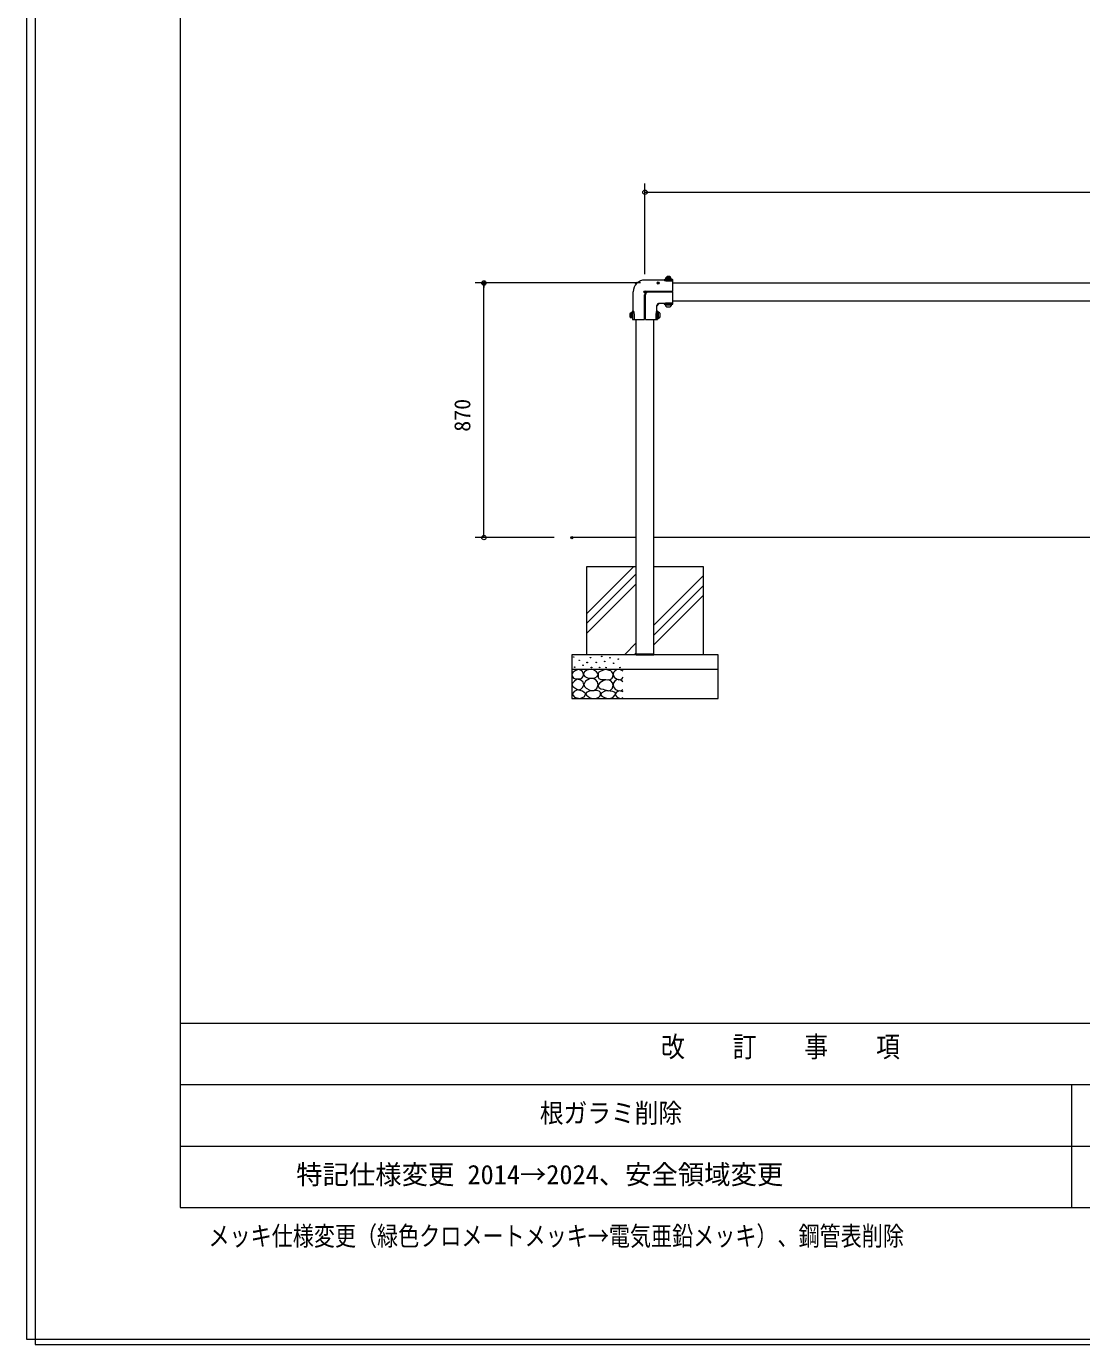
# Model space of a CAD drawing. Units: millimetres, scale not verified. Extents: x 0 to 420, y 0 to 297.
# Drawn here: x 0.2 to 120.4, y -0.3 to 149.8 of the extents above; entities that cross this region are included whole.
import ezdxf
from ezdxf.enums import TextEntityAlignment as Align

# ---------------------------------------------------------------- set-up
doc = ezdxf.new("R2010")
doc.units = ezdxf.units.MM
doc.header["$LTSCALE"] = 0.5
doc.header["$PDMODE"] = 32
doc.header["$PDSIZE"] = 0.25
for name, color, linetype, lineweight in [('DEFPOINTS_3', 7, 'Continuous', 0), ('LY_2', 7, 'Continuous', 0), ('LY_5', 7, 'Continuous', 0), ('LY_6', 7, 'Continuous', 0)]:
    doc.layers.add(name, color=color, linetype=linetype, lineweight=lineweight)
doc.layers.add('LY_4', color=7, linetype='Continuous')
doc.styles.add('ＭＳ ゴシック', font='')
doc.styles.get('ＭＳ ゴシック').set_extended_font_data('MS Gothic')

# ---------------------------------------------------------------- blocks, each defined once
blk = doc.blocks.new('-010-_DOTBLANK')
at = {"color": 7, "linetype": 'Continuous', "lineweight": 0}
blk.add_line((-0.5, 0), (-1, 0), dxfattribs=at)
blk.add_circle((0, 0), 0.5, dxfattribs=at)
blk = doc.blocks.new('-001-MS_2')
at = {"color": 7, "linetype": 'Continuous', "lineweight": 0}
for p, q in [((9.77, 93.38), (3.92, 89.34)), ((15.99, 96.86), (9.77, 93.38)), ((22.45, 99.4), (15.99, 96.86)), ((29.91, 96.94), (22.45, 99.4)), ((36.07, 92.11), (29.91, 96.94)), ((39.03, 87.18), (36.07, 92.11)), ((43.36, 91), (39.71, 84.09)), ((51.33, 96.79), (43.36, 91)), ((56.97, 98.88), (51.33, 96.79)), ((61.87, 99.49), (56.97, 98.88)), ((73.64, 97.86), (61.87, 99.49)), ((84.31, 91.65), (73.64, 97.86)), ((89.01, 86.31), (84.31, 91.65)), ((96.8, 93), (92.03, 89.85)), ((102.95, 95.22), (96.8, 93)), ((108.43, 97.47), (102.95, 95.22)), ((113.69, 99.7), (108.43, 97.47)), ((121.01, 98.66), (113.69, 99.7)), ((128.19, 96.48), (121.01, 98.66)), ((132.84, 94.49), (128.19, 96.48)), ((136.25, 92), (132.84, 94.49)), ((139.31, 87.51), (136.25, 92)), ((147.12, 94.25), (142.65, 88.94)), ((152.27, 97.95), (147.12, 94.25)), ((157.89, 99.64), (152.27, 97.95)), ((166.57, 98.15), (157.89, 99.64)), ((175, 93.3), (166.57, 98.15)), ((3.92, 89.34), (0.27, 83.88)), ((0.27, 83.88), (1.28, 76.29)), ((2.69, 52.66), (0.27, 45.85)), ((0.27, 45.85), (3.9, 41.03)), ((1.28, 76.29), (6.29, 69.94)), ((9.14, 59.48), (2.69, 52.66)), ((6.29, 69.94), (13.15, 67.35)), ((14.58, 63.66), (9.14, 59.48)), ((13.15, 67.35), (20.86, 67.08)), ((19.91, 66.45), (14.58, 63.66)), ((31.08, 63.24), (19.91, 66.45)), ((20.86, 67.08), (28.48, 67.69)), ((28.48, 67.69), (34.81, 70.25)), ((39.24, 55.99), (31.08, 63.24)), ((34.81, 70.25), (38.56, 75.54)), ((37.66, 39.2), (40.76, 47.48)), ((38.56, 75.54), (39.88, 81.98)), ((39.88, 81.98), (39.03, 87.18)), ((40.76, 47.48), (39.24, 55.99)), ((39.71, 84.09), (40.58, 80.12)), ((40.58, 80.12), (44.3, 75.71)), ((47.31, 59.54), (41.33, 48.68)), ((41.33, 48.68), (43.97, 41.48)), ((44.3, 75.71), (53.79, 70.93)), ((61.06, 67.6), (47.31, 59.54)), ((53.79, 70.93), (63.76, 69.49)), ((72.24, 68.87), (61.06, 67.6)), ((63.76, 69.49), (71.12, 69.32)), ((71.12, 69.32), (78.63, 70.84)), ((81.06, 65.44), (72.24, 68.87)), ((78.63, 70.84), (86.23, 75.46)), ((87.97, 57.29), (81.06, 65.44)), ((85.4, 34.78), (90.25, 46.52)), ((86.23, 75.46), (89.98, 81.65)), ((90.25, 46.52), (87.97, 57.29)), ((89.98, 81.65), (89.01, 86.31)), ((90.14, 85.46), (89.71, 79.83)), ((89.71, 79.83), (90, 73.7)), ((90, 73.7), (92.39, 68.55)), ((91.06, 48.76), (90.07, 43.23)), ((92.03, 89.85), (90.14, 85.46)), ((95.41, 53.53), (91.06, 48.76)), ((92.39, 68.55), (99.76, 65.68)), ((101.61, 57.14), (95.41, 53.53)), ((99.76, 65.68), (108.86, 65.33)), ((107.19, 60.29), (101.61, 57.14)), ((112.69, 63.08), (107.19, 60.29)), ((108.86, 65.33), (116.14, 64.75)), ((123.7, 64.21), (112.69, 63.08)), ((116.14, 64.75), (123.36, 64.44)), ((123.36, 64.44), (131.47, 65.82)), ((133.77, 60.92), (123.7, 64.21)), ((131.47, 65.82), (137.86, 69.63)), ((139.09, 54.29), (133.77, 60.92)), ((137.86, 69.63), (140.56, 75.29)), ((138.87, 35.72), (140.8, 45.79)), ((140.8, 45.79), (139.09, 54.29)), ((140.9, 81.8), (139.31, 87.51)), ((140.56, 75.29), (140.9, 81.8)), ((142.65, 88.94), (140.78, 82.21)), ((140.78, 82.21), (144.45, 73.44)), ((142.41, 54.25), (140.78, 47.04)), ((140.78, 47.04), (143.44, 38.43)), ((146.8, 60.03), (142.41, 54.25)), ((144.45, 73.44), (152.5, 67)), ((152.77, 63.87), (146.8, 60.03)), ((152.5, 67), (160.8, 64.62)), ((159.47, 65.1), (152.77, 63.87)), ((167.54, 62.64), (159.47, 65.1)), ((160.8, 64.62), (168.03, 65.73)), ((174.68, 57.18), (167.54, 62.64)), ((168.03, 65.73), (172.08, 69.11)), ((172.08, 69.11), (175, 73.65)), ((7.78, 24.5), (0.96, 15.68)), ((0.96, 15.68), (9.45, 4.41)), ((3.9, 41.03), (10.41, 36.67)), ((19.09, 30.52), (7.78, 24.5)), ((9.45, 4.41), (27.89, 0.3)), ((10.41, 36.67), (17.05, 32.38)), ((17.05, 32.38), (23.72, 30.33)), ((36.88, 25.89), (19.09, 30.52)), ((23.72, 30.33), (31.36, 32.78)), ((27.89, 0.3), (42.24, 6.41)), ((31.36, 32.78), (37.66, 39.2)), ((47.66, 16.78), (36.88, 25.89)), ((42.24, 6.41), (47.66, 16.78)), ((43.97, 41.48), (49.17, 35.16)), ((51.59, 21.5), (47.28, 16.1)), ((47.28, 16.1), (49.96, 11.42)), ((49.17, 35.16), (61.76, 28.31)), ((49.96, 11.42), (55.93, 6.91)), ((60.52, 25.56), (51.59, 21.5)), ((55.93, 6.91), (62.4, 3.07)), ((68.66, 27), (60.52, 25.56)), ((61.76, 28.31), (75.12, 27.32)), ((62.4, 3.07), (69.71, 0.69)), ((76.2, 26.37), (68.66, 27)), ((69.71, 0.69), (81.56, 0.93)), ((75.12, 27.32), (85.4, 34.78)), ((85.1, 27.83), (76.2, 26.37)), ((81.56, 0.93), (91.88, 5.02)), ((93.5, 25.29), (85.1, 27.83)), ((90.07, 43.23), (92.15, 37.68)), ((91.88, 5.02), (96.58, 9.83)), ((92.15, 37.68), (98.86, 33.92)), ((97.57, 20.71), (93.5, 25.29)), ((96.58, 9.83), (98.63, 15.56)), ((98.63, 15.56), (97.57, 20.71)), ((100.07, 17.31), (98.23, 13.88)), ((98.23, 13.88), (102.2, 8.39)), ((98.86, 33.92), (107.01, 32.27)), ((103.1, 19.83), (100.07, 17.31)), ((102.2, 8.39), (112.02, 4.15)), ((110.04, 24.61), (103.1, 19.83)), ((107.01, 32.27), (113.43, 30.11)), ((118.5, 28.21), (110.04, 24.61)), ((112.02, 4.15), (121.76, 0.92)), ((113.43, 30.11), (119.72, 27.95)), ((124.44, 26.75), (118.5, 28.21)), ((119.72, 27.95), (126.09, 26.92)), ((121.76, 0.92), (130.94, 0.37)), ((130.67, 25.5), (124.44, 26.75)), ((126.09, 26.92), (132.69, 28.49)), ((140.33, 24.68), (130.67, 25.5)), ((130.94, 0.37), (141.78, 4.87)), ((132.69, 28.49), (138.87, 35.72)), ((147.97, 20.91), (140.33, 24.68)), ((141.78, 4.87), (148.51, 12.53)), ((143.44, 38.43), (149.65, 31.51)), ((149.32, 16.52), (147.97, 20.91)), ((148.51, 12.53), (149.32, 16.52)), ((152.98, 22.43), (148.7, 15.67)), ((148.7, 15.67), (149.31, 12)), ((149.31, 12), (152.19, 7.75)), ((149.65, 31.51), (157.29, 27.64)), ((152.19, 7.75), (159.35, 2.28)), ((161.69, 26.76), (152.98, 22.43)), ((157.29, 27.64), (164.86, 26.76)), ((159.35, 2.28), (166.76, 0.46)), ((168.98, 25.96), (161.69, 26.76)), ((164.86, 26.76), (170.01, 28.2)), ((166.76, 0.46), (171.06, 1.51)), ((175, 22.64), (168.98, 25.96)), ((170.01, 28.2), (174.68, 30.88)), ((171.06, 1.51), (175, 3.63))]:
    blk.add_line(p, q, dxfattribs=at)
for centre in [(6.61, 142.18), (63.96, 139.96), (102.42, 144.09), (130.53, 139.5), (158.91, 135.17), (9.77, 107.32), (25.62, 130.77), (38.61, 113.98), (52.55, 123.48), (67.44, 106.37), (83.5, 123.55), (95.12, 106.52), (112.42, 127.06), (117.28, 105.98), (142.69, 120.85), (164.31, 105.98)]:
    blk.add_circle(centre, 1, dxfattribs=at)

msp = doc.modelspace()

# ---------------------------------------------------------------- linework, layer by layer
at = {"layer": 'DEFPOINTS_3'}
for p, q in [((0.25, 297.3069), (0.25, 0.3069)), ((0.25, 0.3069), (420.25, 0.3069))]:
    msp.add_line(p, q, dxfattribs=at)
at = {"layer": 'LY_2'}
for p, q in [((17.75, 282.3069), (17.75, 15.3069)), ((17.75, 36.3069), (402.75, 36.3069)), ((17.75, 29.3069), (159.25, 29.3069)), ((119.25, 29.3069), (119.25, 15.3069)), ((17.75, 22.3069), (159.25, 22.3069)), ((17.75, 15.3069), (402.75, 15.3069))]:
    msp.add_line(p, q, dxfattribs=at)
at = {"layer": 'LY_5'}
for p, q in [((1.252, 296.6134), (1.252, -0.3069)), ((69.5904, 120.4771), (69.7908, 120.6774)), ((69.5904, 120.4771), (69.6199, 120.4358)), ((69.6259, 120.4299), (69.6199, 120.4358)), ((69.7908, 120.6774), (69.832, 120.648)), ((69.838, 120.642), (69.832, 120.648)), ((72.8438, 120.9324), (70.6688, 120.9324)), ((72.8438, 120.9324), (72.8438, 120.9658)), ((72.8438, 120.9324), (72.8499, 120.9174)), ((72.8499, 120.9174), (72.8682, 120.9028)), ((72.8682, 120.9028), (72.8983, 120.8888)), ((72.8771, 120.9991), (73.8104, 120.9991)), ((72.8983, 120.8888), (72.9393, 120.876)), ((72.9393, 120.876), (72.9902, 120.8645)), ((72.9902, 120.8645), (73.0499, 120.8548)), ((73.0104, 121.0658), (73.6771, 121.0658)), ((73.0104, 120.9991), (73.0104, 121.0658)), ((73.0104, 120.9991), (73.6771, 120.9991)), ((73.0371, 121.0658), (73.0371, 121.1491)), ((73.0371, 121.1491), (73.6504, 121.1491)), ((73.0371, 121.0658), (73.6504, 121.0658)), ((73.0499, 120.8548), (73.1168, 120.8469)), ((73.6321, 121.1824), (73.0554, 121.1824)), ((73.0554, 121.1491), (73.0554, 121.1824)), ((73.6321, 121.1491), (73.0554, 121.1491)), ((73.1168, 120.8469), (73.1893, 120.8411)), ((73.1893, 120.8411), (73.2656, 120.8376)), ((73.4771, 121.3274), (73.2104, 121.3274)), ((73.2656, 120.8376), (73.3438, 120.8364)), ((73.3394, 121.1491), (73.3171, 121.0658)), ((73.3438, 120.8364), (73.8438, 120.8364)), ((73.3705, 121.1491), (73.3481, 121.0658)), ((73.6321, 121.1491), (73.6321, 121.1824)), ((73.6504, 121.0658), (73.6504, 121.1491)), ((73.6771, 120.9991), (73.6771, 121.0658)), ((73.8438, 119.6408), (73.8438, 120.9658)), ((73.8438, 120.5991), (234.1771, 120.5991)), ((69.3354, 117.4241), (69.3354, 119.5991)), ((70.6271, 116.4241), (70.6271, 119.2574)), ((70.7271, 116.4241), (70.7271, 119.2574)), ((73.8438, 119.6408), (71.0104, 119.6408)), ((73.8438, 119.5408), (71.0104, 119.5408)), ((73.8438, 118.2158), (73.8438, 119.5408)), ((69.0854, 117.2124), (69.0854, 116.6358)), ((69.1188, 117.2124), (69.0854, 117.2124)), ((69.2021, 117.2308), (69.1188, 117.2308)), ((69.1188, 117.2308), (69.1188, 116.6174)), ((69.1188, 117.2124), (69.1188, 116.6358)), ((69.2021, 116.5908), (69.2021, 117.2574)), ((69.2688, 117.2574), (69.2021, 117.2574)), ((69.2021, 117.2308), (69.2021, 116.6174)), ((69.2688, 117.3908), (69.2688, 116.4574)), ((69.2688, 116.5908), (69.2688, 117.2574)), ((69.3354, 117.4241), (69.3021, 117.4241)), ((69.3354, 117.4241), (69.3505, 117.4179)), ((69.3505, 117.4179), (69.3651, 117.3996)), ((69.3651, 117.3996), (69.379, 117.3696)), ((69.379, 117.3696), (69.3919, 117.3286)), ((69.3919, 117.3286), (69.4033, 117.2777)), ((69.4033, 117.2777), (69.4131, 117.218)), ((69.4131, 117.218), (69.421, 117.1511)), ((69.421, 117.1511), (69.4267, 117.0786)), ((71.9332, 117.1511), (71.9275, 117.0786)), ((71.9411, 117.218), (71.9332, 117.1511)), ((71.9509, 117.2777), (71.9411, 117.218)), ((71.9623, 117.3286), (71.9509, 117.2777)), ((71.9752, 117.3696), (71.9623, 117.3286)), ((71.9891, 117.3996), (71.9752, 117.3696)), ((72.0038, 117.4179), (71.9891, 117.3996)), ((72.0188, 117.4241), (72.0038, 117.4179)), ((72.0188, 117.4241), (72.0188, 118.0491)), ((72.06, 118.0075), (72.0188, 118.037)), ((72.0188, 117.4241), (72.0521, 117.4241)), ((72.06, 118.0075), (72.2604, 118.2079)), ((72.0854, 117.3908), (72.0854, 116.4574)), ((72.0854, 116.5241), (72.0854, 117.3241)), ((72.1688, 117.3241), (72.0854, 117.3241)), ((72.1688, 117.3241), (72.1688, 116.5241)), ((72.1688, 117.2408), (72.1688, 117.1658)), ((72.1688, 116.6824), (72.1688, 117.1658)), ((72.8438, 118.2491), (72.2188, 118.2491)), ((72.2604, 118.2079), (72.2309, 118.2491)), ((72.3888, 116.7408), (72.3888, 117.1074)), ((72.8438, 118.2491), (72.8499, 118.2641)), ((72.8438, 118.2491), (72.8438, 118.2158)), ((72.8499, 118.2641), (72.8682, 118.2788)), ((72.8682, 118.2788), (72.8983, 118.2927)), ((72.8771, 118.1824), (73.8104, 118.1824)), ((72.8983, 118.2927), (72.9393, 118.3055)), ((72.9393, 118.3055), (72.9902, 118.317)), ((72.9438, 118.1824), (73.7438, 118.1824)), ((72.9438, 118.0991), (72.9438, 118.1824)), ((73.7438, 118.0991), (72.9438, 118.0991)), ((72.9902, 118.317), (73.0499, 118.3268)), ((73.0271, 118.0991), (73.1021, 118.0991)), ((73.0499, 118.3268), (73.1168, 118.3346)), ((73.1021, 118.0991), (73.5854, 118.0991)), ((73.1168, 118.3346), (73.1893, 118.3404)), ((73.1604, 117.8791), (73.5271, 117.8791)), ((73.1893, 118.3404), (73.2656, 118.3439)), ((73.2656, 118.3439), (73.3438, 118.3451)), ((73.3438, 118.3451), (73.8438, 118.3451)), ((73.6604, 118.0991), (73.5854, 118.0991)), ((73.7438, 118.0991), (73.7438, 118.1824)), ((73.8438, 118.5824), (153.0021, 118.5824)), ((68.9404, 117.0574), (68.9404, 116.7908)), ((69.1188, 116.6358), (69.0854, 116.6358)), ((69.1188, 116.9285), (69.2021, 116.9508)), ((69.1188, 116.8974), (69.2021, 116.9197)), ((69.2021, 116.6174), (69.1188, 116.6174)), ((69.2688, 116.5908), (69.2021, 116.5908)), ((69.3021, 116.4241), (70.6271, 116.4241)), ((69.4267, 117.0786), (69.4303, 117.0023)), ((69.4303, 117.0023), (69.4314, 116.9241)), ((69.4314, 116.9241), (69.4314, 116.4241)), ((69.6688, 78.2658), (69.6688, 116.4241)), ((70.7271, 116.4241), (72.0521, 116.4241)), ((71.6854, 78.2658), (71.6854, 116.4241)), ((71.9239, 117.0023), (71.9228, 116.9241)), ((71.9228, 116.9241), (71.9228, 116.4241)), ((71.9275, 117.0786), (71.9239, 117.0023)), ((72.1688, 116.5241), (72.0854, 116.5241)), ((72.1688, 116.6074), (72.1688, 116.6824)), ((69.6688, 91.5991), (62.3438, 91.5991)), ((153.0021, 91.5991), (71.6854, 91.5991)), ((69.6688, 88.2658), (64.0104, 88.2658)), ((64.0104, 88.2658), (64.0104, 78.2658)), ((64.0104, 82.9239), (69.3523, 88.2658)), ((64.0104, 81.8014), (69.6688, 87.4597)), ((77.3438, 88.2658), (71.6854, 88.2658)), ((77.3438, 78.2658), (77.3438, 88.2658)), ((64.0104, 80.6788), (69.6688, 86.3372)), ((68.3326, 78.2658), (69.6688, 79.602)), ((79.0104, 78.2658), (62.3438, 78.2658)), ((62.3438, 78.2658), (62.3438, 76.5991)), ((69.4551, 78.2658), (69.6688, 78.4794)), ((69.6688, 78.3658), (71.6854, 78.3658)), ((69.6688, 78.2658), (71.6854, 78.2658)), ((79.0104, 76.5991), (79.0104, 78.2658)), ((79.0104, 76.5991), (62.3438, 76.5991)), ((62.3438, 76.5991), (62.3438, 73.2658)), ((79.0104, 73.2658), (79.0104, 76.5991)), ((62.3438, 73.2658), (79.0104, 73.2658)), ((1.252, -0.3069), (419.248, -0.3069))]:
    msp.add_line(p, q, dxfattribs=at)
for centre, radius, start, end in [((70.6688, 119.5991), 1.3333, 90, 180), ((72.8771, 120.9658), 0.0333, 90, 180), ((73.3438, 121.0296), 0.3263, 114.11411, 152.06758), ((73.3438, 121.0296), 0.3263, 27.93242, 65.88589), ((73.8104, 120.9658), 0.0333, 0, 90), ((71.0104, 119.2574), 0.3833, 90, 180), ((71.0104, 119.2574), 0.2833, 90, 180), ((69.2383, 116.9241), 0.3263, 117.93242, 155.88589), ((69.3021, 117.3908), 0.0333, 90, 180), ((72.2188, 118.0491), 0.2, 90, 180), ((72.0521, 117.3908), 0.0333, 0, 90), ((72.2021, 117.2408), 0.0333, 67.69719, 180), ((72.0883, 116.9632), 0.3333, 25.63725, 67.69719), ((72.8771, 118.2158), 0.0333, 180, 270), ((73.0271, 118.0658), 0.0333, 90, 202.30281), ((73.3047, 118.1796), 0.3333, 202.30281, 244.36275), ((73.3829, 118.1796), 0.3333, 295.63725, 337.69719), ((73.6604, 118.0658), 0.0333, 337.69719, 90), ((73.8104, 118.2158), 0.0333, 270, 0), ((69.2383, 116.9241), 0.3263, 204.11411, 242.06758), ((69.3021, 116.4574), 0.0333, 180, 270), ((72.0521, 116.4574), 0.0333, 270, 0), ((72.2021, 116.6074), 0.0333, 180, 292.30281), ((72.0883, 116.885), 0.3333, 292.30281, 334.36275)]:
    msp.add_arc(centre, radius, start, end, dxfattribs=at)
at = {"layer": 'LY_6'}
for p, q in [((70.6771, 121.5908), (70.6771, 131.9324)), ((70.6771, 130.9324), (237.3438, 130.9324)), ((70.1771, 120.5991), (51.3438, 120.5991)), ((52.3438, 91.5991), (52.3438, 120.5991)), ((60.3438, 91.5991), (51.3438, 91.5991)), ((71.6854, 81.6186), (77.3438, 87.277)), ((71.6854, 80.4961), (77.3438, 86.1544)), ((71.6854, 79.3736), (77.3438, 85.0319)), ((77.3128, 78.2658), (77.3438, 78.2967))]:
    msp.add_line(p, q, dxfattribs=at)
for p in [(52.3438, 120.5991), (72.1771, 120.5991), (70.6771, 119.5908), (62.3438, 91.5991)]:
    msp.add_point(p, dxfattribs=at)

# ---------------------------------------------------------------- block references
at = {"layer": 'LY_6', "xscale": 0.5, "yscale": 0.5}
for p, rotation in [((70.6771, 130.9324), 180), ((52.3438, 120.5991), 90), ((52.3438, 91.5991), 270)]:
    msp.add_blockref('-010-_DOTBLANK', p, dxfattribs=dict(at, rotation=rotation))
at = {"layer": 'LY_6', "xscale": 0.033333, "yscale": 0.033333}
msp.add_blockref('-001-MS_2', (62.3438, 73.2658), dxfattribs=at)

# ---------------------------------------------------------------- texts
at = {"layer": 'LY_2', "style": 'ＭＳ ゴシック', "width": 0.85}
msp.add_text('改\u3000\u3000訂\u3000\u3000事\u3000\u3000項', height=2.346, dxfattribs=at).set_placement((72.5, 31.7402), align=Align.BOTTOM_LEFT)
at = {"layer": 'LY_4', "style": 'ＭＳ ゴシック'}
msp.add_text('特記仕様変更 2014→2024、安全領域変更', height=2.199, dxfattribs=at).set_placement((30.9714, 17.3069), align=Align.BOTTOM_LEFT)
at = {"layer": 'LY_4', "style": 'ＭＳ ゴシック', "width": 0.8}
msp.add_text('メッキ仕様変更（緑色クロメートメッキ→電気亜鉛メッキ）、鋼管表削除', height=2.199, dxfattribs=at).set_placement((20.98, 10.3069), align=Align.BOTTOM_LEFT)
at = {"layer": 'LY_5', "style": 'ＭＳ ゴシック', "width": 0.9}
msp.add_text('根ガラミ削除', height=2.199, dxfattribs=at).set_placement((58.7099, 24.3069), align=Align.BOTTOM_LEFT)
at = {"layer": 'LY_6', "style": 'ＭＳ ゴシック'}
msp.add_text('870', height=1.833, rotation=90, dxfattribs=at).set_placement((51.3438, 103.6621), align=Align.BOTTOM_LEFT)

doc.saveas('drawing.dxf')
